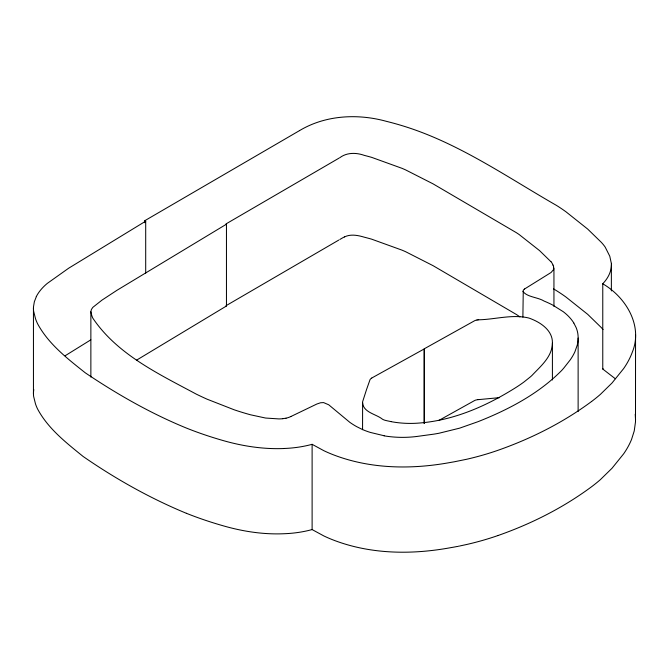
<?xml version="1.0" encoding="UTF-8"?>
<svg xmlns="http://www.w3.org/2000/svg" width="669" height="669" viewBox="0 0 669 669"><rect width="100%" height="100%" fill="white"/><g stroke="black" fill="none" stroke-linecap="round" stroke-linejoin="round"><path stroke-width="1" d="M362.565 429.682L362.615 401.751L366.436 389.876M553.564 266.429L553.673 269.44L551.105 272.475L524.588 288.975M552.41 343.072C552.201 356.836 540.611 366.244 531.939 375.468A103.093 59.524 0 0 1 530.333 376.915L524.111 381.882A172.602 99.648 0 0 1 516.184 387.334C487.007 405.757 454.443 420.224 419.68 423.009A62.092 35.85 0 0 1 391.022 421.629M90.867 377.115L90.867 311.679L91.394 309.496L92.824 307.364L101.956 300.138L116.958 290.296L226.457 224.19L226.457 306.001L136.576 360.156M611.391 263.335A69.049 39.864 0 0 1 602.736 283.781C625.791 297.086 643.269 325.744 632.264 352.295A171.615 99.079 0 0 1 623.617 368.611L612.01 383.011L600.377 394.392A213.562 123.297 0 0 1 591.63 401.45M635.55 334.726L635.5 421.913L634.237 430.936L631.561 439.399A172.485 99.581 0 0 1 623.617 453.866L612.01 468.267L600.377 479.64A213.562 123.297 0 0 1 591.63 486.706C563.248 507.729 531.47 523.768 498.188 535.468M522.882 317.165L523.267 290.229A9.843 5.678 0 0 1 524.605 288.983M33.785 389.5L33.492 392.076A74.167 42.824 0 0 0 33.617 396.374L35.482 403.867A119.107 68.765 0 0 0 37.523 408.884C47.967 428.545 66.139 442.686 83.098 456.45C115.428 478.795 150.007 498.271 186.367 513.299M366.654 389.241L369.974 379.808A3.989 2.3 0 0 1 370.149 379.49L370.275 379.323A6.255 3.613 0 0 1 370.509 379.039L370.71 378.838A7.785 4.499 0 0 1 370.919 378.646L371.696 378.06M36.352 296.601L34.345 301.752L33.492 306.828A74.167 42.824 0 0 0 33.617 311.127L35.482 318.62A119.107 68.765 0 0 0 37.523 323.637C48.452 344.042 67.485 358.643 85.239 372.792C117.1 394.25 150.768 413.467 186.367 428.051A289.627 167.217 0 0 0 221.523 440.093C241.743 446.022 262.833 449.376 283.932 448.523M591.63 401.45C563.248 422.49 531.462 438.513 498.188 450.22A209.949 121.214 0 0 1 466.619 459.277L454.393 461.769A159.824 92.272 0 0 1 450.956 462.363C412.639 469.462 372.19 469.203 335.303 455.53A116.281 67.134 0 0 1 323.855 450.697L312.114 444.316A76.492 44.162 0 0 1 283.932 448.489M65.127 355.766L90.825 339.827M144.839 222.744L144.839 220.67L145.7 221.163L68.656 268.219L47.323 283.38A79.201 45.726 0 0 0 36.293 296.593M371.855 377.96L424.288 348.9L424.288 423.519M144.839 220.67L299.311 130.731M339.852 157.667C346.952 152.315 356.326 152.524 364.371 155.4A168.914 97.523 0 0 1 371.621 157.349L402.052 168.345A183.615 106.011 0 0 1 405.665 169.926L433.044 183.85L516.393 232.695A143.475 82.839 0 0 1 519.211 234.585L539.565 250.616L550.93 261.696M339.852 239.469L342.043 238.197A22.336 12.895 0 0 1 344.485 236.918M299.486 130.639C325.335 115.093 357.647 113.412 386.306 121.315A219.181 126.541 0 0 1 401.275 125.412C457.504 142.28 506.09 176.499 556.483 205.416A194.42 112.25 0 0 1 565.991 211.814L587.691 229.074L601.138 242.161A73.473 42.423 0 0 1 605.194 247.129L609.777 256.21L611.324 263.335M339.166 158.051L225.988 223.923L226.457 224.19M338.815 240.054L225.988 305.733L226.457 306.001M424.188 423.452L424.188 348.842L474.689 320.694A5.452 3.144 0 0 1 476.972 320.025M438.872 420.433L474.689 400.488A5.452 3.144 0 0 1 476.972 399.819L477.164 399.761A10.763 6.213 0 0 1 477.725 399.702L477.833 399.694M290.99 416.469L316.905 404.001L320.56 402.771L323.579 402.587L328.722 404.787L349.803 422.323A95.257 55 0 0 0 353.383 424.698L354.21 425.208A78.198 45.149 0 0 0 356.778 426.697L362.247 429.423A60.779 35.089 0 0 0 370.442 432.45L384.123 435.753M290.864 416.536L290.471 416.712A16.8 9.7 0 0 1 286.039 418.192M344.485 236.926C350.79 233.824 357.974 235.312 364.371 237.211A168.914 97.523 0 0 1 371.621 239.159L402.052 250.156A183.615 106.011 0 0 1 405.665 251.728L433.044 265.66L516.393 314.497A143.475 82.839 0 0 1 519.211 316.395L519.897 316.88M478.661 421.428C508.958 409.403 538.737 393.698 561.793 370.35A210.785 121.691 0 0 0 563.925 367.908L570.139 359.997A116.69 67.368 0 0 0 574.93 351.727L577.23 345.129A86.468 49.924 0 0 0 577.832 333.655A76.801 44.346 0 0 0 576.093 327.501L573.81 323.018M478.034 421.679L459.67 428.143L439.031 433.236A109.867 63.43 0 0 1 433.821 434.148L417.096 436.431A65.88 38.033 0 0 1 384.081 435.837M286.031 418.175L282.87 418.685M459.695 545.996L466.611 544.507A209.949 121.214 0 0 0 498.179 535.459M458.984 546.138L458.265 546.28M457.546 546.422L454.393 547.016A159.824 92.272 0 0 1 450.956 547.618C412.631 554.693 372.19 554.459 335.303 540.778A116.281 67.134 0 0 1 323.855 535.944L312.114 529.572A76.492 44.162 0 0 1 283.932 533.737C262.842 534.665 241.735 531.278 221.539 525.324A289.627 167.217 0 0 1 186.375 513.29M476.955 319.999L477.164 319.966A10.763 6.213 0 0 1 477.725 319.907L477.833 319.899M478.628 319.824L478.059 319.882M478.853 319.799C495.269 319.422 512.128 314.129 528.451 317.934A22.027 12.719 0 0 1 530.099 318.477L530.433 318.603A35.281 20.371 0 0 1 531.738 319.13C541.597 323.119 552.569 330.887 552.41 342.687L552.41 379.992M478.628 399.619L478.059 399.669M478.962 399.585L499.542 397.637M391.039 421.604L387.083 420.776A65.679 37.916 0 0 1 385.352 420.358L385.227 420.324A5.193 3.002 0 0 1 384.867 420.232L384.717 420.182A10.043 5.795 0 0 1 383.479 419.714L382.936 419.455A16.382 9.458 0 0 1 382.501 419.229C376.145 414.002 363.384 412.648 362.565 402.746M553.539 288.874L556.483 290.672A194.42 112.25 0 0 1 565.991 297.061L587.691 314.33L601.138 327.409A73.473 42.423 0 0 1 603.053 329.549M602.769 283.798L602.769 369.045L615.296 378.729M553.029 265.083L553.447 266.128M635.224 414.186L635.55 419.981M522.882 291.349C527.097 297.228 537.868 297.161 544.106 301.075A100.701 58.136 0 0 1 552.435 304.905L563.281 311.721A73.523 42.448 0 0 1 573.826 323.01M90.867 311.779L91.795 315.567A63.237 36.511 0 0 0 92.849 318.193C117.267 354.47 158.754 373.963 196.234 394.108A313.125 180.781 0 0 0 207.097 399.192L234.167 409.788A213.486 123.255 0 0 0 250.557 414.797L265.568 418.041L278.898 418.919A28.324 16.357 0 0 0 282.87 418.702M611.366 264.489L611.366 290.94M578.125 338.046L578.125 411.569M553.94 268.06L553.94 306.377M312.114 444.316L312.114 529.572M145.7 221.163L145.7 273.144M33.45 308.016L33.45 393.748M551.022 261.671A27.253 15.738 0 0 1 552.962 265.091M603.095 368.661A69.049 39.864 0 0 1 602.736 369.037"/></g></svg>
